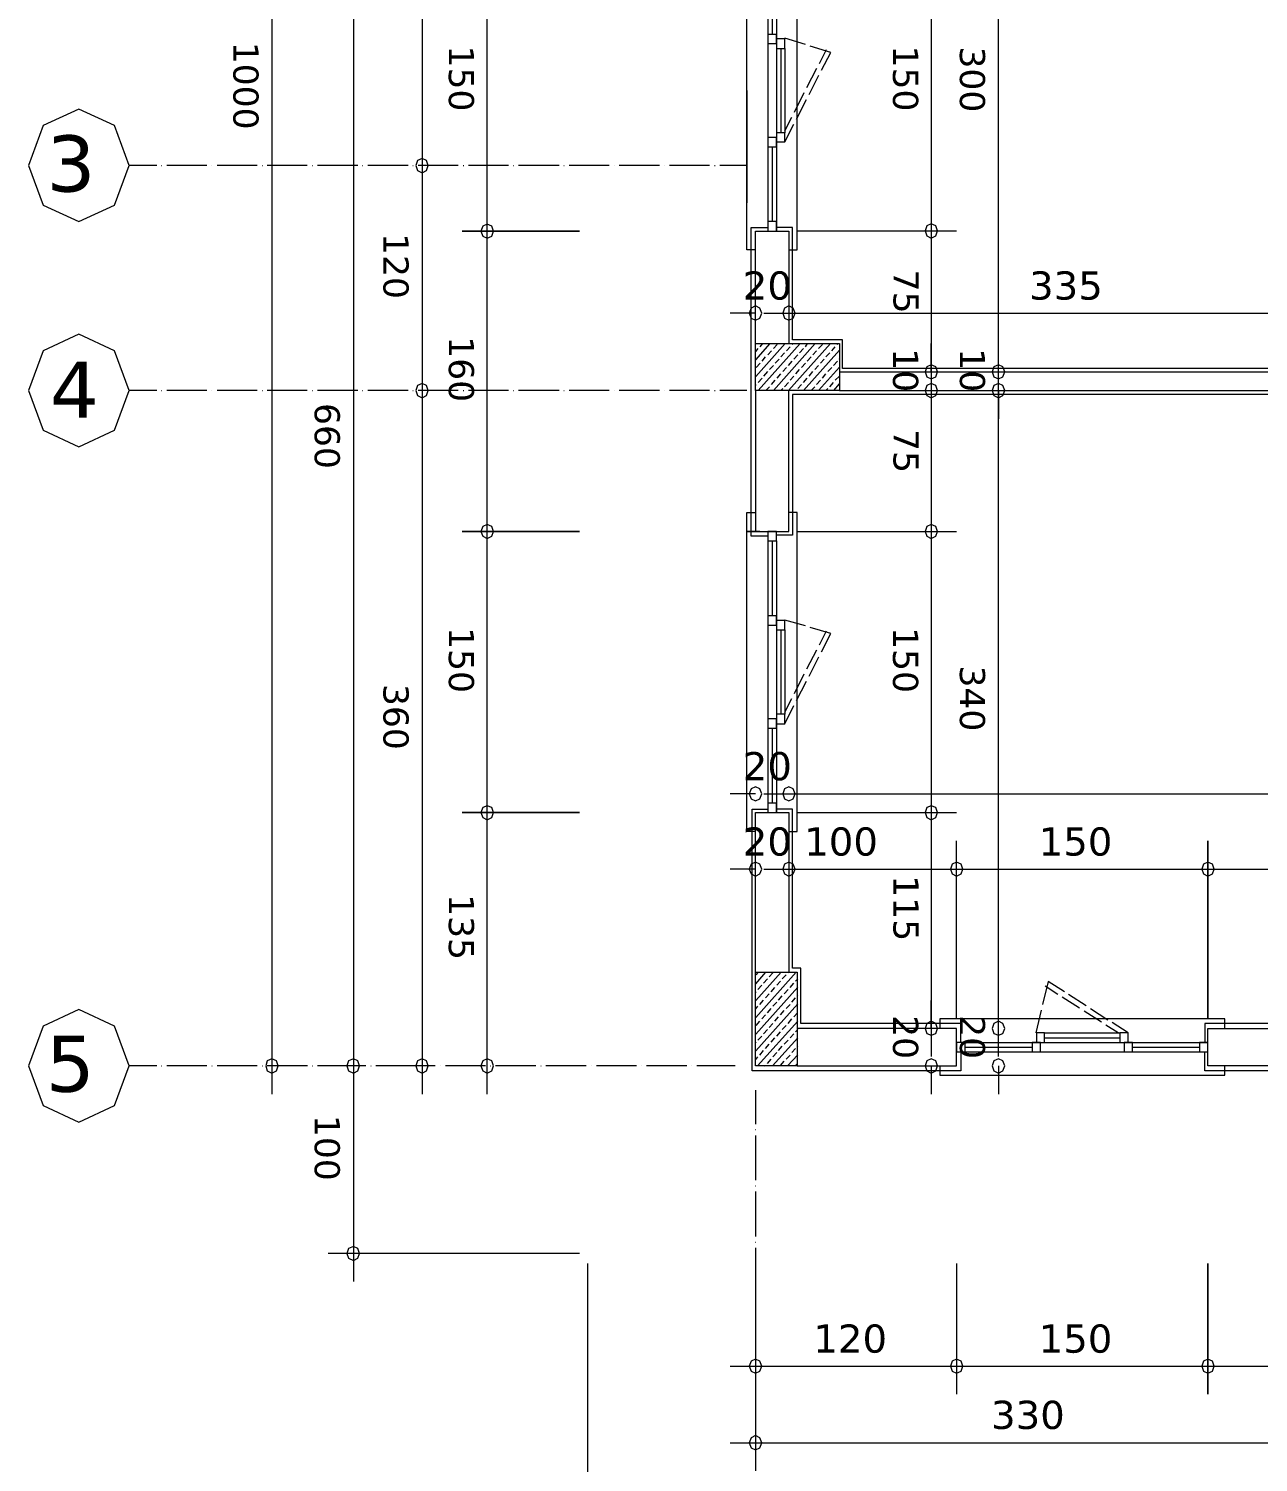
# Model space of a CAD drawing. Header units: millimetres. Extents: x 1.23 to 6.48, y 0.82 to 9.22.
# Drawn here: x 1.226 to 3.52, y 3.648 to 6.322 of the extents above; entities that cross this region are included whole.
import ezdxf

# ---------------------------------------------------------------- set-up
doc = ezdxf.new("R2010")
doc.units = ezdxf.units.MM
doc.layers.add('PDF_Geometry', color=7, linetype='Continuous', true_color=0x66ccff)
doc.layers.add('PDF_Text', color=7, linetype='Continuous')
doc.styles.add('PDF Verdana', font='verdana.ttf')

msp = doc.modelspace()

# ---------------------------------------------------------------- linework, layer by layer
at = {"layer": 'PDF_Geometry', "color": 7, "lineweight": 5}
for p, q in [((1.6798, 7.939), (1.6798, 4.335)), ((1.9599, 6.8196), (1.9599, 6.0144)), ((3.035, 5.6294), (3.035, 6.7847)), ((1.8316, 6.7496), (1.8316, 4.335)), ((2.0815, 5.892), (2.0815, 6.5221)), ((2.9098, 6.5221), (2.9098, 5.8924)), ((2.5659, 6.2069), (2.5659, 5.9975)), ((1.3198, 6.1723), (1.2532, 6.1416)), ((1.3863, 6.1416), (1.3198, 6.1723)), ((1.2532, 6.1416), (1.2259, 6.0671)), ((1.4137, 6.0671), (1.3863, 6.1416)), ((1.9599, 6.1194), (1.9599, 5.5945)), ((1.9516, 6.0765), (1.948, 6.0671)), ((1.9516, 6.0765), (1.948, 6.0671)), ((1.9599, 6.08), (1.9516, 6.0765)), ((1.9599, 6.08), (1.9516, 6.0765)), ((1.9682, 6.0765), (1.9599, 6.08)), ((1.9682, 6.0765), (1.9599, 6.08)), ((1.971, 6.0671), (1.9682, 6.0765)), ((1.971, 6.0671), (1.9682, 6.0765)), ((1.2259, 6.0671), (1.2532, 5.9931)), ((1.3863, 5.9931), (1.4137, 6.0671)), ((1.4648, 6.0671), (1.4137, 6.0671)), ((1.4739, 6.0671), (1.4743, 6.0671)), ((1.5582, 6.0671), (1.4834, 6.0671)), ((1.5674, 6.0671), (1.5677, 6.0671)), ((1.6521, 6.0671), (1.5773, 6.0671)), ((1.6616, 6.0671), (1.662, 6.0671)), ((1.7456, 6.0671), (1.6707, 6.0671)), ((1.7555, 6.0671), (1.7559, 6.0671)), ((1.8399, 6.0671), (1.7646, 6.0671)), ((1.849, 6.0671), (1.8494, 6.0671)), ((1.9338, 6.0671), (1.8585, 6.0671)), ((1.9429, 6.0671), (1.9433, 6.0671)), ((1.948, 6.0671), (1.9516, 6.0578)), ((1.948, 6.0671), (1.9516, 6.0578)), ((1.9516, 6.0578), (1.9599, 6.0538)), ((1.9516, 6.0578), (1.9599, 6.0538)), ((2.0272, 6.0671), (1.9524, 6.0671)), ((1.9599, 6.0538), (1.9682, 6.0578)), ((1.9599, 6.0538), (1.9682, 6.0578)), ((1.9682, 6.0578), (1.971, 6.0671)), ((1.9682, 6.0578), (1.971, 6.0671)), ((2.0367, 6.0671), (2.0375, 6.0671)), ((2.1211, 6.0671), (2.0462, 6.0671)), ((2.1306, 6.0671), (2.131, 6.0671)), ((2.2154, 6.0671), (2.1397, 6.0671)), ((2.2245, 6.0671), (2.2249, 6.0671)), ((2.3089, 6.0671), (2.234, 6.0671)), ((2.318, 6.0671), (2.3184, 6.0671)), ((2.4027, 6.0671), (2.3275, 6.0671)), ((2.4119, 6.0671), (2.4123, 6.0671)), ((2.4962, 6.0671), (2.4214, 6.0671)), ((2.5057, 6.0671), (2.5065, 6.0671)), ((2.5659, 6.0671), (2.5152, 6.0671)), ((1.2532, 5.9931), (1.3198, 5.9626)), ((1.3198, 5.9626), (1.3863, 5.9931)), ((2.0815, 5.3324), (2.0815, 5.9971)), ((2.9098, 5.998), (2.9098, 5.6294)), ((2.0344, 5.9448), (2.2534, 5.9448)), ((2.2534, 5.9448), (2.0344, 5.9448)), ((2.0732, 5.954), (2.0696, 5.9448)), ((2.0732, 5.954), (2.0696, 5.9448)), ((2.0696, 5.9448), (2.0732, 5.9355)), ((2.0696, 5.9448), (2.0732, 5.9355)), ((2.0815, 5.958), (2.0732, 5.954)), ((2.0815, 5.958), (2.0732, 5.954)), ((2.0898, 5.954), (2.0815, 5.958)), ((2.0898, 5.954), (2.0815, 5.958)), ((2.093, 5.9448), (2.0898, 5.954)), ((2.093, 5.9448), (2.0898, 5.954)), ((2.0898, 5.9355), (2.093, 5.9448)), ((2.0898, 5.9355), (2.093, 5.9448)), ((2.6598, 5.9451), (2.9569, 5.9451)), ((2.9018, 5.9546), (2.8982, 5.9451)), ((2.9018, 5.9546), (2.8982, 5.9451)), ((2.8982, 5.9451), (2.9018, 5.9358)), ((2.8982, 5.9451), (2.9018, 5.9358)), ((2.9098, 5.9586), (2.9018, 5.9546)), ((2.9098, 5.9586), (2.9018, 5.9546)), ((2.9181, 5.9546), (2.9098, 5.9586)), ((2.9181, 5.9546), (2.9098, 5.9586)), ((2.9216, 5.9451), (2.9181, 5.9546)), ((2.9216, 5.9451), (2.9181, 5.9546)), ((2.9181, 5.9358), (2.9216, 5.9451)), ((2.9181, 5.9358), (2.9216, 5.9451)), ((2.0732, 5.9355), (2.0815, 5.9315)), ((2.0732, 5.9355), (2.0815, 5.9315)), ((2.0815, 5.9315), (2.0898, 5.9355)), ((2.0815, 5.9315), (2.0898, 5.9355)), ((2.9018, 5.9358), (2.9098, 5.9318)), ((2.9018, 5.9358), (2.9098, 5.9318)), ((2.9098, 5.9318), (2.9181, 5.9358)), ((2.9098, 5.9318), (2.9181, 5.9358)), ((2.5818, 5.8052), (2.5735, 5.8012)), ((2.5901, 5.8012), (2.5818, 5.8052)), ((2.644, 5.8052), (2.6357, 5.8012)), ((2.644, 5.8052), (2.6357, 5.8012)), ((2.6523, 5.8012), (2.644, 5.8052)), ((2.6523, 5.8012), (2.644, 5.8052)), ((2.5818, 5.7917), (2.5347, 5.7917)), ((2.5735, 5.8012), (2.5699, 5.7917)), ((2.5699, 5.7917), (2.5735, 5.7824)), ((2.5735, 5.7824), (2.5818, 5.7784)), ((2.5818, 5.7784), (2.5901, 5.7824)), ((2.5937, 5.7917), (2.5901, 5.8012)), ((2.5901, 5.7824), (2.5937, 5.7917)), ((2.5976, 5.7917), (3.7385, 5.7917)), ((2.6357, 5.8012), (2.6329, 5.7917)), ((2.6357, 5.8012), (2.6329, 5.7917)), ((2.6329, 5.7917), (2.6357, 5.7824)), ((2.6329, 5.7917), (2.6357, 5.7824)), ((2.6357, 5.7824), (2.644, 5.7784)), ((2.6357, 5.7824), (2.644, 5.7784)), ((2.644, 5.7917), (2.6911, 5.7917)), ((2.644, 5.7784), (2.6523, 5.7824)), ((2.644, 5.7784), (2.6523, 5.7824)), ((2.6559, 5.7917), (2.6523, 5.8012)), ((2.6559, 5.7917), (2.6523, 5.8012)), ((2.6523, 5.7824), (2.6559, 5.7917)), ((2.6523, 5.7824), (2.6559, 5.7917)), ((1.3198, 5.7523), (1.2532, 5.7212)), ((1.3863, 5.7212), (1.3198, 5.7523)), ((2.9098, 5.6823), (2.9098, 5.735)), ((3.035, 5.6823), (3.035, 5.735)), ((1.2532, 5.7212), (1.2259, 5.6472)), ((1.4137, 5.6472), (1.3863, 5.7212)), ((1.9599, 5.6995), (1.9599, 4.335)), ((2.9098, 5.6995), (2.9098, 5.3324)), ((3.035, 4.4051), (3.035, 5.6995)), ((2.9018, 5.6915), (2.8982, 5.6823)), ((2.9018, 5.6915), (2.8982, 5.6823)), ((2.8982, 5.6823), (2.9018, 5.673)), ((2.8982, 5.6823), (2.9018, 5.673)), ((2.9098, 5.6955), (2.9018, 5.6915)), ((2.9098, 5.6955), (2.9018, 5.6915)), ((2.9018, 5.673), (2.9098, 5.669)), ((2.9018, 5.673), (2.9098, 5.669)), ((2.9181, 5.6915), (2.9098, 5.6955)), ((2.9181, 5.6915), (2.9098, 5.6955)), ((2.9098, 5.669), (2.9181, 5.673)), ((2.9098, 5.669), (2.9181, 5.673)), ((2.9216, 5.6823), (2.9181, 5.6915)), ((2.9216, 5.6823), (2.9181, 5.6915)), ((2.9181, 5.673), (2.9216, 5.6823)), ((2.9181, 5.673), (2.9216, 5.6823)), ((3.0267, 5.6915), (3.0234, 5.6823)), ((3.0267, 5.6915), (3.0234, 5.6823)), ((3.0234, 5.6823), (3.0267, 5.673)), ((3.0234, 5.6823), (3.0267, 5.673)), ((3.035, 5.6955), (3.0267, 5.6915)), ((3.035, 5.6955), (3.0267, 5.6915)), ((3.0267, 5.673), (3.035, 5.669)), ((3.0267, 5.673), (3.035, 5.669)), ((3.0432, 5.6915), (3.035, 5.6955)), ((3.0432, 5.6915), (3.035, 5.6955)), ((3.035, 5.669), (3.0432, 5.673)), ((3.035, 5.669), (3.0432, 5.673)), ((3.0468, 5.6823), (3.0432, 5.6915)), ((3.0468, 5.6823), (3.0432, 5.6915)), ((3.0432, 5.673), (3.0468, 5.6823)), ((3.0432, 5.673), (3.0468, 5.6823)), ((1.2259, 5.6472), (1.2532, 5.5732)), ((1.3863, 5.5732), (1.4137, 5.6472)), ((1.4648, 5.6472), (1.4137, 5.6472)), ((1.4739, 5.6472), (1.4743, 5.6472)), ((1.5582, 5.6472), (1.4834, 5.6472)), ((1.5674, 5.6472), (1.5677, 5.6472)), ((1.6521, 5.6472), (1.5773, 5.6472)), ((1.6616, 5.6472), (1.662, 5.6472)), ((1.7456, 5.6472), (1.6707, 5.6472)), ((1.7555, 5.6472), (1.7559, 5.6472)), ((1.8399, 5.6472), (1.7646, 5.6472)), ((1.849, 5.6472), (1.8494, 5.6472)), ((1.9338, 5.6472), (1.8585, 5.6472)), ((1.9429, 5.6472), (1.9433, 5.6472)), ((1.9516, 5.6565), (1.948, 5.6472)), ((1.9516, 5.6565), (1.948, 5.6472)), ((1.948, 5.6472), (1.9516, 5.6379)), ((1.948, 5.6472), (1.9516, 5.6379)), ((1.9599, 5.6605), (1.9516, 5.6565)), ((1.9599, 5.6605), (1.9516, 5.6565)), ((2.0272, 5.6472), (1.9524, 5.6472)), ((1.9682, 5.6565), (1.9599, 5.6605)), ((1.9682, 5.6565), (1.9599, 5.6605)), ((1.971, 5.6472), (1.9682, 5.6565)), ((1.971, 5.6472), (1.9682, 5.6565)), ((1.9682, 5.6379), (1.971, 5.6472)), ((1.9682, 5.6379), (1.971, 5.6472)), ((2.0367, 5.6472), (2.0375, 5.6472)), ((2.1211, 5.6472), (2.0462, 5.6472)), ((2.1306, 5.6472), (2.131, 5.6472)), ((2.2154, 5.6472), (2.1397, 5.6472)), ((2.2245, 5.6472), (2.2249, 5.6472)), ((2.3089, 5.6472), (2.234, 5.6472)), ((2.318, 5.6472), (2.3184, 5.6472)), ((2.4027, 5.6472), (2.3275, 5.6472)), ((2.4119, 5.6472), (2.4123, 5.6472)), ((2.4962, 5.6472), (2.4214, 5.6472)), ((2.5057, 5.6472), (2.5065, 5.6472)), ((2.5659, 5.6472), (2.5152, 5.6472)), ((2.9018, 5.6565), (2.8982, 5.6472)), ((2.9018, 5.6565), (2.8982, 5.6472)), ((2.8982, 5.6472), (2.9018, 5.6379)), ((2.8982, 5.6472), (2.9018, 5.6379)), ((2.9098, 5.6605), (2.9018, 5.6565)), ((2.9098, 5.6605), (2.9018, 5.6565)), ((2.9181, 5.6565), (2.9098, 5.6605)), ((2.9181, 5.6565), (2.9098, 5.6605)), ((2.9098, 5.6472), (2.9098, 5.5945)), ((2.9216, 5.6472), (2.9181, 5.6565)), ((2.9216, 5.6472), (2.9181, 5.6565)), ((2.9181, 5.6379), (2.9216, 5.6472)), ((2.9181, 5.6379), (2.9216, 5.6472)), ((3.0267, 5.6565), (3.0234, 5.6472)), ((3.0267, 5.6565), (3.0234, 5.6472)), ((3.0234, 5.6472), (3.0267, 5.6379)), ((3.0234, 5.6472), (3.0267, 5.6379)), ((3.035, 5.6605), (3.0267, 5.6565)), ((3.035, 5.6605), (3.0267, 5.6565)), ((3.0432, 5.6565), (3.035, 5.6605)), ((3.0432, 5.6565), (3.035, 5.6605)), ((3.035, 5.6472), (3.035, 5.5945)), ((3.0468, 5.6472), (3.0432, 5.6565)), ((3.0468, 5.6472), (3.0432, 5.6565)), ((3.0432, 5.6379), (3.0468, 5.6472)), ((3.0432, 5.6379), (3.0468, 5.6472)), ((1.9516, 5.6379), (1.9599, 5.6339)), ((1.9516, 5.6379), (1.9599, 5.6339)), ((1.9599, 5.6339), (1.9682, 5.6379)), ((1.9599, 5.6339), (1.9682, 5.6379)), ((2.9018, 5.6379), (2.9098, 5.6339)), ((2.9018, 5.6379), (2.9098, 5.6339)), ((2.9098, 5.6339), (2.9181, 5.6379)), ((2.9098, 5.6339), (2.9181, 5.6379)), ((3.0267, 5.6379), (3.035, 5.6339)), ((3.0267, 5.6379), (3.035, 5.6339)), ((3.035, 5.6339), (3.0432, 5.6379)), ((3.035, 5.6339), (3.0432, 5.6379)), ((1.2532, 5.5732), (1.3198, 5.5425)), ((1.3198, 5.5425), (1.3863, 5.5732)), ((2.0815, 4.8072), (2.0815, 5.4371)), ((2.9098, 5.4371), (2.9098, 4.8072)), ((2.0344, 5.3847), (2.2534, 5.3847)), ((2.2534, 5.3847), (2.0344, 5.3847)), ((2.0732, 5.394), (2.0696, 5.3847)), ((2.0732, 5.394), (2.0696, 5.3847)), ((2.0696, 5.3847), (2.0732, 5.3754)), ((2.0696, 5.3847), (2.0732, 5.3754)), ((2.0815, 5.3974), (2.0732, 5.394)), ((2.0815, 5.3974), (2.0732, 5.394)), ((2.0898, 5.394), (2.0815, 5.3974)), ((2.0898, 5.394), (2.0815, 5.3974)), ((2.093, 5.3847), (2.0898, 5.394)), ((2.093, 5.3847), (2.0898, 5.394)), ((2.0898, 5.3754), (2.093, 5.3847)), ((2.0898, 5.3754), (2.093, 5.3847)), ((2.5659, 5.3847), (2.5897, 5.3847)), ((2.5897, 5.3847), (2.5659, 5.3847)), ((2.6598, 5.3847), (2.9569, 5.3847)), ((2.9018, 5.394), (2.8982, 5.3847)), ((2.9018, 5.394), (2.8982, 5.3847)), ((2.8982, 5.3847), (2.9018, 5.3754)), ((2.8982, 5.3847), (2.9018, 5.3754)), ((2.9098, 5.3974), (2.9018, 5.394)), ((2.9098, 5.3974), (2.9018, 5.394)), ((2.9181, 5.394), (2.9098, 5.3974)), ((2.9181, 5.394), (2.9098, 5.3974)), ((2.9216, 5.3847), (2.9181, 5.394)), ((2.9216, 5.3847), (2.9181, 5.394)), ((2.9181, 5.3754), (2.9216, 5.3847)), ((2.9181, 5.3754), (2.9216, 5.3847)), ((2.0732, 5.3754), (2.0815, 5.3714)), ((2.0732, 5.3754), (2.0815, 5.3714)), ((2.0815, 5.3714), (2.0898, 5.3754)), ((2.0815, 5.3714), (2.0898, 5.3754)), ((2.9018, 5.3754), (2.9098, 5.3714)), ((2.9018, 5.3754), (2.9098, 5.3714)), ((2.9098, 5.3714), (2.9181, 5.3754)), ((2.9098, 5.3714), (2.9181, 5.3754)), ((2.0815, 4.335), (2.0815, 4.9125)), ((2.5818, 4.895), (2.5347, 4.895)), ((2.5735, 4.9045), (2.5699, 4.895)), ((2.5699, 4.895), (2.5735, 4.8858)), ((2.5818, 4.9079), (2.5735, 4.9045)), ((2.5901, 4.9045), (2.5818, 4.9079)), ((2.5937, 4.895), (2.5901, 4.9045)), ((2.5901, 4.8858), (2.5937, 4.895)), ((2.5976, 4.895), (4.802, 4.895)), ((2.6357, 4.9045), (2.6329, 4.895)), ((2.6357, 4.9045), (2.6329, 4.895)), ((2.6329, 4.895), (2.6357, 4.8858)), ((2.6329, 4.895), (2.6357, 4.8858)), ((2.644, 4.9079), (2.6357, 4.9045)), ((2.644, 4.9079), (2.6357, 4.9045)), ((2.6523, 4.9045), (2.644, 4.9079)), ((2.6523, 4.9045), (2.644, 4.9079)), ((2.644, 4.895), (2.6911, 4.895)), ((2.6559, 4.895), (2.6523, 4.9045)), ((2.6559, 4.895), (2.6523, 4.9045)), ((2.6523, 4.8858), (2.6559, 4.895)), ((2.6523, 4.8858), (2.6559, 4.895)), ((2.9098, 4.9125), (2.9098, 4.4051)), ((2.0732, 4.8694), (2.0696, 4.8601)), ((2.0732, 4.8694), (2.0696, 4.8601)), ((2.0815, 4.8728), (2.0732, 4.8694)), ((2.0815, 4.8728), (2.0732, 4.8694)), ((2.0898, 4.8694), (2.0815, 4.8728)), ((2.0898, 4.8694), (2.0815, 4.8728)), ((2.093, 4.8601), (2.0898, 4.8694)), ((2.093, 4.8601), (2.0898, 4.8694)), ((2.5735, 4.8858), (2.5818, 4.8818)), ((2.5818, 4.8818), (2.5901, 4.8858)), ((2.6357, 4.8858), (2.644, 4.8818)), ((2.6357, 4.8858), (2.644, 4.8818)), ((2.644, 4.8818), (2.6523, 4.8858)), ((2.644, 4.8818), (2.6523, 4.8858)), ((2.9018, 4.8694), (2.8982, 4.8601)), ((2.9018, 4.8694), (2.8982, 4.8601)), ((2.9098, 4.8728), (2.9018, 4.8694)), ((2.9098, 4.8728), (2.9018, 4.8694)), ((2.9181, 4.8694), (2.9098, 4.8728)), ((2.9181, 4.8694), (2.9098, 4.8728)), ((2.9216, 4.8601), (2.9181, 4.8694)), ((2.9216, 4.8601), (2.9181, 4.8694)), ((2.0344, 4.8601), (2.2534, 4.8601)), ((2.2534, 4.8601), (2.0344, 4.8601)), ((2.0696, 4.8601), (2.0732, 4.8507)), ((2.0696, 4.8601), (2.0732, 4.8507)), ((2.0732, 4.8507), (2.0815, 4.8467)), ((2.0732, 4.8507), (2.0815, 4.8467)), ((2.0815, 4.8467), (2.0898, 4.8507)), ((2.0815, 4.8467), (2.0898, 4.8507)), ((2.0898, 4.8507), (2.093, 4.8601)), ((2.0898, 4.8507), (2.093, 4.8601)), ((2.6598, 4.8601), (2.9569, 4.8601)), ((2.8982, 4.8601), (2.9018, 4.8507)), ((2.8982, 4.8601), (2.9018, 4.8507)), ((2.9018, 4.8507), (2.9098, 4.8467)), ((2.9018, 4.8507), (2.9098, 4.8467)), ((2.9098, 4.8467), (2.9181, 4.8507)), ((2.9098, 4.8467), (2.9181, 4.8507)), ((2.9181, 4.8507), (2.9216, 4.8601)), ((2.9181, 4.8507), (2.9216, 4.8601)), ((2.9569, 4.4751), (2.9569, 4.8072)), ((3.4259, 4.8072), (3.4259, 4.4751)), ((3.4259, 4.4751), (3.4259, 4.8072)), ((2.5735, 4.7638), (2.5699, 4.7545)), ((2.5818, 4.7678), (2.5735, 4.7638)), ((2.5901, 4.7638), (2.5818, 4.7678)), ((2.5937, 4.7545), (2.5901, 4.7638)), ((2.6357, 4.7638), (2.6329, 4.7545)), ((2.6357, 4.7638), (2.6329, 4.7545)), ((2.644, 4.7678), (2.6357, 4.7638)), ((2.644, 4.7678), (2.6357, 4.7638)), ((2.6523, 4.7638), (2.644, 4.7678)), ((2.6523, 4.7638), (2.644, 4.7678)), ((2.6559, 4.7545), (2.6523, 4.7638)), ((2.6559, 4.7545), (2.6523, 4.7638)), ((2.9486, 4.7638), (2.9455, 4.7545)), ((2.9486, 4.7638), (2.9455, 4.7545)), ((2.9569, 4.7678), (2.9486, 4.7638)), ((2.9569, 4.7678), (2.9486, 4.7638)), ((2.9653, 4.7638), (2.9569, 4.7678)), ((2.9653, 4.7638), (2.9569, 4.7678)), ((2.9687, 4.7545), (2.9653, 4.7638)), ((2.9687, 4.7545), (2.9653, 4.7638)), ((3.4175, 4.7638), (3.4144, 4.7545)), ((3.4175, 4.7638), (3.4144, 4.7545)), ((3.4259, 4.7678), (3.4175, 4.7638)), ((3.4259, 4.7678), (3.4175, 4.7638)), ((3.4342, 4.7638), (3.4259, 4.7678)), ((3.4342, 4.7638), (3.4259, 4.7678)), ((3.4378, 4.7545), (3.4342, 4.7638)), ((3.4378, 4.7545), (3.4342, 4.7638)), ((2.5818, 4.7545), (2.5347, 4.7545)), ((2.5699, 4.7545), (2.5735, 4.7456)), ((2.5735, 4.7456), (2.5818, 4.7416)), ((2.5818, 4.7416), (2.5901, 4.7456)), ((2.5901, 4.7456), (2.5937, 4.7545)), ((2.5976, 4.7545), (3.0036, 4.7545)), ((2.6329, 4.7545), (2.6357, 4.7456)), ((2.6329, 4.7545), (2.6357, 4.7456)), ((2.6357, 4.7456), (2.644, 4.7416)), ((2.6357, 4.7456), (2.644, 4.7416)), ((2.644, 4.7545), (2.6911, 4.7545)), ((2.644, 4.7416), (2.6523, 4.7456)), ((2.644, 4.7416), (2.6523, 4.7456)), ((2.6523, 4.7456), (2.6559, 4.7545)), ((2.6523, 4.7456), (2.6559, 4.7545)), ((2.9098, 4.7545), (3.473, 4.7545)), ((2.9455, 4.7545), (2.9486, 4.7456)), ((2.9455, 4.7545), (2.9486, 4.7456)), ((2.9486, 4.7456), (2.9569, 4.7416)), ((2.9486, 4.7456), (2.9569, 4.7416)), ((2.9569, 4.7416), (2.9653, 4.7456)), ((2.9569, 4.7416), (2.9653, 4.7456)), ((2.9653, 4.7456), (2.9687, 4.7545)), ((2.9653, 4.7456), (2.9687, 4.7545)), ((3.3787, 4.7545), (4.036, 4.7545)), ((3.4144, 4.7545), (3.4175, 4.7456)), ((3.4144, 4.7545), (3.4175, 4.7456)), ((3.4175, 4.7456), (3.4259, 4.7416)), ((3.4175, 4.7456), (3.4259, 4.7416)), ((3.4259, 4.7416), (3.4342, 4.7456)), ((3.4259, 4.7416), (3.4342, 4.7456)), ((3.4342, 4.7456), (3.4378, 4.7545)), ((3.4342, 4.7456), (3.4378, 4.7545)), ((2.9098, 4.4574), (2.9098, 4.5097)), ((3.035, 4.4574), (3.035, 4.5097)), ((1.3198, 4.4924), (1.2532, 4.4614)), ((1.3863, 4.4614), (1.3198, 4.4924)), ((2.9018, 4.4667), (2.8982, 4.4574)), ((2.9018, 4.4667), (2.8982, 4.4574)), ((2.9098, 4.4707), (2.9018, 4.4667)), ((2.9098, 4.4707), (2.9018, 4.4667)), ((2.9181, 4.4667), (2.9098, 4.4707)), ((2.9181, 4.4667), (2.9098, 4.4707)), ((2.9216, 4.4574), (2.9181, 4.4667)), ((2.9216, 4.4574), (2.9181, 4.4667)), ((3.0267, 4.4667), (3.0234, 4.4574)), ((3.0267, 4.4667), (3.0234, 4.4574)), ((3.035, 4.4707), (3.0267, 4.4667)), ((3.035, 4.4707), (3.0267, 4.4667)), ((3.0432, 4.4667), (3.035, 4.4707)), ((3.0432, 4.4667), (3.035, 4.4707)), ((3.0468, 4.4574), (3.0432, 4.4667)), ((3.0468, 4.4574), (3.0432, 4.4667)), ((1.2532, 4.4614), (1.2259, 4.3873)), ((1.4137, 4.3873), (1.3863, 4.4614)), ((1.8316, 4.4401), (1.8316, 3.9851)), ((2.8982, 4.4574), (2.9018, 4.4481)), ((2.8982, 4.4574), (2.9018, 4.4481)), ((2.9018, 4.4481), (2.9098, 4.4445)), ((2.9018, 4.4481), (2.9098, 4.4445)), ((2.9098, 4.4445), (2.9181, 4.4481)), ((2.9098, 4.4445), (2.9181, 4.4481)), ((2.9181, 4.4481), (2.9216, 4.4574)), ((2.9181, 4.4481), (2.9216, 4.4574)), ((2.9569, 4.3873), (2.9569, 4.4574)), ((3.0234, 4.4574), (3.0267, 4.4481)), ((3.0234, 4.4574), (3.0267, 4.4481)), ((3.0267, 4.4481), (3.035, 4.4445)), ((3.0267, 4.4481), (3.035, 4.4445)), ((3.035, 4.4445), (3.0432, 4.4481)), ((3.035, 4.4445), (3.0432, 4.4481)), ((3.0432, 4.4481), (3.0468, 4.4574)), ((3.0432, 4.4481), (3.0468, 4.4574)), ((1.2259, 4.3873), (1.2532, 4.3133)), ((1.3863, 4.3133), (1.4137, 4.3873)), ((1.4648, 4.3873), (1.4137, 4.3873)), ((1.4739, 4.3873), (1.4743, 4.3873)), ((1.5582, 4.3873), (1.4834, 4.3873)), ((1.5677, 4.3873), (1.5685, 4.3873)), ((1.6521, 4.3873), (1.5773, 4.3873)), ((1.6616, 4.3873), (1.662, 4.3873)), ((1.6711, 4.3967), (1.6684, 4.3873)), ((1.6684, 4.3873), (1.6711, 4.378)), ((1.7464, 4.3873), (1.6707, 4.3873)), ((1.6798, 4.4006), (1.6711, 4.3967)), ((1.6882, 4.3967), (1.6798, 4.4006)), ((1.6913, 4.3873), (1.6882, 4.3967)), ((1.6882, 4.378), (1.6913, 4.3873)), ((1.7555, 4.3873), (1.7559, 4.3873)), ((1.8161, 4.3873), (1.765, 4.3873)), ((1.8549, 4.3873), (1.7844, 4.3873)), ((1.8228, 4.3967), (1.8197, 4.3873)), ((1.8228, 4.3967), (1.8197, 4.3873)), ((1.8197, 4.3873), (1.8228, 4.378)), ((1.8197, 4.3873), (1.8228, 4.378)), ((1.8316, 4.4006), (1.8228, 4.3967)), ((1.8316, 4.4006), (1.8228, 4.3967)), ((1.8399, 4.3967), (1.8316, 4.4006)), ((1.8399, 4.3967), (1.8316, 4.4006)), ((1.843, 4.3873), (1.8399, 4.3967)), ((1.843, 4.3873), (1.8399, 4.3967)), ((1.8399, 4.378), (1.843, 4.3873)), ((1.8399, 4.378), (1.843, 4.3873)), ((1.8644, 4.3873), (1.8648, 4.3873)), ((1.9441, 4.3873), (1.8736, 4.3873)), ((1.9845, 4.3873), (1.9128, 4.3873)), ((1.9516, 4.3967), (1.948, 4.3873)), ((1.948, 4.3873), (1.9516, 4.378)), ((1.9599, 4.4006), (1.9516, 4.3967)), ((1.9682, 4.3967), (1.9599, 4.4006)), ((1.971, 4.3873), (1.9682, 4.3967)), ((1.9682, 4.378), (1.971, 4.3873)), ((1.994, 4.3873), (1.9944, 4.3873)), ((2.0783, 4.3873), (2.0035, 4.3873)), ((2.0732, 4.3967), (2.0696, 4.3873)), ((2.0696, 4.3873), (2.0732, 4.378)), ((2.0815, 4.4006), (2.0732, 4.3967)), ((2.0898, 4.3967), (2.0815, 4.4006)), ((2.0878, 4.3873), (2.0882, 4.3873)), ((2.093, 4.3873), (2.0898, 4.3967)), ((2.0898, 4.378), (2.093, 4.3873)), ((2.1722, 4.3873), (2.097, 4.3873)), ((2.1817, 4.3873), (2.1821, 4.3873)), ((2.2657, 4.3873), (2.1908, 4.3873)), ((2.2752, 4.3873), (2.2756, 4.3873)), ((2.36, 4.3873), (2.2851, 4.3873)), ((2.3691, 4.3873), (2.3695, 4.3873)), ((2.4535, 4.3873), (2.3786, 4.3873)), ((2.4629, 4.3873), (2.4634, 4.3873)), ((2.5442, 4.3873), (2.4725, 4.3873)), ((2.9018, 4.3967), (2.8982, 4.3873)), ((2.8982, 4.3873), (2.9018, 4.378)), ((2.9098, 4.4006), (2.9018, 4.3967)), ((2.9181, 4.3967), (2.9098, 4.4006)), ((2.9098, 4.3873), (2.9098, 4.335)), ((2.9216, 4.3873), (2.9181, 4.3967)), ((2.9181, 4.378), (2.9216, 4.3873)), ((3.0267, 4.3967), (3.0234, 4.3873)), ((3.0234, 4.3873), (3.0267, 4.378)), ((3.035, 4.4006), (3.0267, 4.3967)), ((3.0432, 4.3967), (3.035, 4.4006)), ((3.035, 4.3873), (3.035, 4.335)), ((3.0468, 4.3873), (3.0432, 4.3967)), ((3.0432, 4.378), (3.0468, 4.3873)), ((1.6711, 4.378), (1.6798, 4.374)), ((1.6798, 4.374), (1.6882, 4.378)), ((1.8228, 4.378), (1.8316, 4.374)), ((1.8228, 4.378), (1.8316, 4.374)), ((1.8316, 4.374), (1.8399, 4.378)), ((1.8316, 4.374), (1.8399, 4.378)), ((1.9516, 4.378), (1.9599, 4.374)), ((1.9599, 4.374), (1.9682, 4.378)), ((2.0732, 4.378), (2.0815, 4.374)), ((2.0815, 4.374), (2.0898, 4.378)), ((2.9018, 4.378), (2.9098, 4.374)), ((2.9098, 4.374), (2.9181, 4.378)), ((3.0267, 4.378), (3.035, 4.374)), ((3.035, 4.374), (3.0432, 4.378)), ((2.5818, 4.3421), (2.5818, 4.2787)), ((1.2532, 4.3133), (1.3198, 4.2827)), ((1.3198, 4.2827), (1.3863, 4.3133)), ((2.5818, 4.2685), (2.5822, 4.2685)), ((2.5818, 4.2579), (2.5818, 4.174)), ((2.5818, 4.1634), (2.5822, 4.1634)), ((2.5818, 4.1532), (2.5818, 4.0689)), ((1.8228, 4.0468), (1.8197, 4.0375)), ((1.8316, 4.0508), (1.8228, 4.0468)), ((1.8399, 4.0468), (1.8316, 4.0508)), ((1.843, 4.0375), (1.8399, 4.0468)), ((2.5818, 4.0587), (2.5822, 4.0587)), ((2.5818, 4.0481), (2.5818, 3.9643)), ((2.2534, 4.0375), (1.7844, 4.0375)), ((1.8197, 4.0375), (1.8228, 4.0286)), ((1.8228, 4.0286), (1.8316, 4.0246)), ((1.8316, 4.0246), (1.8399, 4.0286)), ((1.8399, 4.0286), (1.843, 4.0375)), ((2.2693, 3.4734), (2.2693, 4.0188)), ((2.5818, 4.0188), (2.5818, 3.6321)), ((2.9569, 4.0188), (2.9569, 3.7749)), ((3.4259, 3.7749), (3.4259, 4.0188)), ((3.4259, 4.0188), (3.4259, 3.7749)), ((2.5818, 3.9532), (2.5822, 3.9532)), ((2.5818, 3.943), (2.5818, 3.8587)), ((2.5347, 3.8273), (2.9569, 3.8273)), ((2.5735, 3.8366), (2.5699, 3.8273)), ((2.5699, 3.8273), (2.5735, 3.818)), ((2.5818, 3.8406), (2.5735, 3.8366)), ((2.5818, 3.8485), (2.5822, 3.8485)), ((2.5901, 3.8366), (2.5818, 3.8406)), ((2.5818, 3.8379), (2.5818, 3.7749)), ((2.5937, 3.8273), (2.5901, 3.8366)), ((2.5901, 3.818), (2.5937, 3.8273)), ((2.9098, 3.8273), (3.473, 3.8273)), ((2.9486, 3.8366), (2.9455, 3.8273)), ((2.9455, 3.8273), (2.9486, 3.818)), ((2.9569, 3.8406), (2.9486, 3.8366)), ((2.9653, 3.8366), (2.9569, 3.8406)), ((2.9687, 3.8273), (2.9653, 3.8366)), ((2.9653, 3.818), (2.9687, 3.8273)), ((3.3787, 3.8273), (4.036, 3.8273)), ((3.4175, 3.8366), (3.4144, 3.8273)), ((3.4175, 3.8366), (3.4144, 3.8273)), ((3.4144, 3.8273), (3.4175, 3.818)), ((3.4144, 3.8273), (3.4175, 3.818)), ((3.4259, 3.8406), (3.4175, 3.8366)), ((3.4259, 3.8406), (3.4175, 3.8366)), ((3.4342, 3.8366), (3.4259, 3.8406)), ((3.4342, 3.8366), (3.4259, 3.8406)), ((3.4378, 3.8273), (3.4342, 3.8366)), ((3.4378, 3.8273), (3.4342, 3.8366)), ((3.4342, 3.818), (3.4378, 3.8273)), ((3.4342, 3.818), (3.4378, 3.8273)), ((2.5735, 3.818), (2.5818, 3.814)), ((2.5818, 3.814), (2.5901, 3.818)), ((2.9486, 3.818), (2.9569, 3.814)), ((2.9569, 3.814), (2.9653, 3.818)), ((3.4175, 3.818), (3.4259, 3.814)), ((3.4175, 3.818), (3.4259, 3.814)), ((3.4259, 3.814), (3.4342, 3.818)), ((3.4259, 3.814), (3.4342, 3.818)), ((2.5735, 3.6938), (2.5699, 3.6845)), ((2.5818, 3.6978), (2.5735, 3.6938)), ((2.5901, 3.6938), (2.5818, 3.6978)), ((2.5937, 3.6845), (2.5901, 3.6938)), ((2.5347, 3.6845), (3.6604, 3.6845)), ((2.5699, 3.6845), (2.5735, 3.6751)), ((2.5735, 3.6751), (2.5818, 3.6712)), ((2.5818, 3.6712), (2.5901, 3.6751)), ((2.5901, 3.6751), (2.5937, 3.6845))]:
    msp.add_line(p, q, dxfattribs=at)
at = {"layer": 'PDF_Geometry', "lineweight": 5}
for p, q in [((2.5659, 5.9097), (2.5659, 6.5044)), ((2.6598, 5.9097), (2.6598, 6.5044)), ((2.6052, 6.4521), (2.6052, 6.2158)), ((2.6131, 6.4521), (2.6131, 6.3119)), ((2.621, 6.4521), (2.621, 6.2158)), ((2.6289, 6.2858), (2.6289, 6.1283)), ((2.6749, 6.2928), (2.6368, 6.3045)), ((2.6368, 6.2858), (2.6368, 6.1283)), ((2.7224, 6.2783), (2.684, 6.2901)), ((2.701, 6.2578), (2.7141, 6.2839)), ((2.705, 6.245), (2.7224, 6.2783)), ((2.6776, 6.2127), (2.6963, 6.2485)), ((2.682, 6.1998), (2.7002, 6.2356)), ((2.6052, 6.2158), (2.6052, 6.198)), ((2.621, 6.2158), (2.621, 6.198)), ((2.6052, 6.198), (2.6052, 5.9448)), ((2.621, 6.198), (2.621, 5.9448)), ((2.6547, 6.1669), (2.6729, 6.2032)), ((2.6586, 6.1536), (2.6773, 6.1905)), ((2.6368, 6.132), (2.6499, 6.1576)), ((2.6368, 6.1111), (2.6535, 6.1443)), ((2.6131, 6.1022), (2.6131, 5.9626)), ((2.5818, 5.9097), (2.5659, 5.9097)), ((2.644, 5.9097), (2.6598, 5.9097)), ((2.5659, 4.825), (2.5659, 5.4196)), ((2.5659, 5.4196), (2.5818, 5.4196)), ((2.6598, 5.4196), (2.644, 5.4196)), ((2.6598, 4.825), (2.6598, 5.4196)), ((2.6052, 5.3669), (2.6052, 5.1315)), ((2.6131, 5.3669), (2.6131, 5.2273)), ((2.621, 5.3669), (2.621, 5.1315)), ((2.6749, 5.2082), (2.6368, 5.2193)), ((2.6289, 5.2011), (2.6289, 5.0437)), ((2.6368, 5.2011), (2.6368, 5.0437)), ((2.7224, 5.194), (2.684, 5.2055)), ((2.701, 5.1731), (2.7141, 5.1989)), ((2.705, 5.1599), (2.7224, 5.194)), ((2.6776, 5.1279), (2.6963, 5.1639)), ((2.682, 5.1146), (2.7002, 5.1506)), ((2.6052, 5.1315), (2.6052, 5.1137)), ((2.6052, 5.1137), (2.6052, 4.8601)), ((2.621, 5.1315), (2.621, 5.1137)), ((2.621, 5.1137), (2.621, 4.8601)), ((2.6547, 5.0822), (2.6729, 5.1186)), ((2.6586, 5.069), (2.6773, 5.1053)), ((2.6368, 5.0472), (2.6499, 5.073)), ((2.6368, 5.0259), (2.6535, 5.0597)), ((2.6131, 5.0175), (2.6131, 4.8774)), ((2.5818, 4.825), (2.5659, 4.825)), ((2.644, 4.825), (2.6598, 4.825)), ((3.1277, 4.5448), (3.1173, 4.5018)), ((3.1462, 4.5208), (3.1225, 4.5359)), ((3.1582, 4.5257), (3.1277, 4.5448)), ((3.1985, 4.4995), (3.1657, 4.5204)), ((3.1866, 4.4951), (3.1541, 4.5155)), ((3.2389, 4.4729), (3.2069, 4.4942)), ((3.4576, 4.4751), (2.9257, 4.4751)), ((2.9257, 4.4751), (2.9257, 4.4574)), ((3.115, 4.4915), (3.1046, 4.449)), ((3.2274, 4.4689), (3.1949, 4.4898)), ((3.2774, 4.449), (3.2472, 4.4685)), ((3.4576, 4.4574), (3.4576, 4.4751)), ((3.1213, 4.449), (3.2615, 4.449)), ((3.1213, 4.4401), (3.2615, 4.4401)), ((3.2587, 4.449), (3.2353, 4.4636)), ((2.9728, 4.4312), (3.1835, 4.4312)), ((2.9728, 4.4224), (3.098, 4.4224)), ((2.9728, 4.4135), (3.1835, 4.4135)), ((3.1835, 4.4312), (3.1993, 4.4312)), ((3.1835, 4.4135), (3.1993, 4.4135)), ((3.1993, 4.4312), (3.4259, 4.4312)), ((3.1993, 4.4135), (3.4259, 4.4135)), ((3.2853, 4.4224), (3.4105, 4.4224)), ((2.9257, 4.3873), (2.9257, 4.37)), ((3.4576, 4.37), (3.4576, 4.3873)), ((2.9257, 4.37), (3.4576, 4.37))]:
    msp.add_line(p, q, dxfattribs=at)
at = {"layer": 'PDF_Geometry', "color": 5, "lineweight": 5}
for p, q in [((2.6052, 6.3119), (2.6052, 6.2947)), ((2.621, 6.3119), (2.6052, 6.3119)), ((2.6052, 6.2947), (2.621, 6.2947)), ((2.621, 6.2947), (2.621, 6.3119)), ((2.621, 6.3036), (2.621, 6.2858)), ((2.6368, 6.3036), (2.621, 6.3036)), ((2.621, 6.2858), (2.6368, 6.2858)), ((2.6368, 6.2858), (2.6368, 6.3036)), ((2.621, 6.1283), (2.621, 6.1111)), ((2.6368, 6.1283), (2.621, 6.1283)), ((2.6368, 6.1111), (2.6368, 6.1283)), ((2.6052, 6.1194), (2.6052, 6.1022)), ((2.621, 6.1194), (2.6052, 6.1194)), ((2.6052, 6.1022), (2.621, 6.1022)), ((2.621, 6.1022), (2.621, 6.1194)), ((2.621, 6.1111), (2.6368, 6.1111)), ((2.5739, 5.3758), (2.5739, 5.9515)), ((2.5739, 5.9515), (2.6052, 5.9515)), ((2.5818, 5.735), (2.5818, 5.9448)), ((2.5818, 5.9448), (2.644, 5.9448)), ((2.6052, 5.9626), (2.6052, 5.9448)), ((2.621, 5.9626), (2.6052, 5.9626)), ((2.6052, 5.9448), (2.621, 5.9448)), ((2.621, 5.9448), (2.621, 5.9626)), ((2.621, 5.9515), (2.621, 5.9537)), ((2.6507, 5.9515), (2.621, 5.9515)), ((2.644, 5.9448), (2.644, 5.735)), ((2.6507, 5.7417), (2.6507, 5.9515)), ((2.7442, 5.7417), (2.6507, 5.7417)), ((2.7442, 5.6888), (2.7442, 5.7417)), ((2.7383, 5.6823), (3.6917, 5.6823)), ((3.6854, 5.6888), (2.7442, 5.6888)), ((2.5818, 5.6472), (2.5818, 5.3847)), ((2.644, 5.3847), (2.644, 5.6472)), ((2.7383, 5.6472), (3.8794, 5.6472)), ((4.2121, 5.6401), (2.6507, 5.6401)), ((2.6507, 5.6401), (2.6507, 5.3776)), ((2.5818, 5.3847), (2.644, 5.3847)), ((2.6052, 5.3847), (2.6052, 5.3669)), ((2.621, 5.3847), (2.6052, 5.3847)), ((2.621, 5.3669), (2.621, 5.3847)), ((2.6507, 5.3776), (2.621, 5.3776)), ((2.6052, 5.3758), (2.5739, 5.3758)), ((2.6052, 5.3669), (2.621, 5.3669)), ((2.6052, 5.2273), (2.6052, 5.2095)), ((2.621, 5.2273), (2.6052, 5.2273)), ((2.621, 5.2095), (2.621, 5.2273)), ((2.621, 5.2184), (2.621, 5.2011)), ((2.6368, 5.2184), (2.621, 5.2184)), ((2.6368, 5.2011), (2.6368, 5.2184)), ((2.6052, 5.2095), (2.621, 5.2095)), ((2.621, 5.2011), (2.6368, 5.2011)), ((2.6052, 5.0348), (2.6052, 5.0175)), ((2.621, 5.0348), (2.6052, 5.0348)), ((2.621, 5.0437), (2.621, 5.0259)), ((2.6368, 5.0437), (2.621, 5.0437)), ((2.621, 5.0175), (2.621, 5.0348)), ((2.6368, 5.0259), (2.6368, 5.0437)), ((2.6052, 5.0175), (2.621, 5.0175)), ((2.621, 5.0259), (2.6368, 5.0259)), ((2.6052, 4.8774), (2.6052, 4.8601)), ((2.621, 4.8774), (2.6052, 4.8774)), ((2.621, 4.8601), (2.621, 4.8774)), ((2.5755, 4.3785), (2.5755, 4.8667)), ((2.5755, 4.8667), (2.6052, 4.8667)), ((2.5818, 4.5625), (2.5818, 4.8601)), ((2.5818, 4.8601), (2.644, 4.8601)), ((2.6052, 4.8601), (2.621, 4.8601)), ((2.6507, 4.8667), (2.621, 4.8667)), ((2.644, 4.8601), (2.644, 4.5625)), ((2.6507, 4.5696), (2.6507, 4.8667)), ((2.6662, 4.5696), (2.6507, 4.5696)), ((2.6662, 4.4663), (2.6662, 4.5696)), ((2.9569, 4.4574), (2.6598, 4.4574)), ((2.9648, 4.4663), (2.6662, 4.4663)), ((2.9569, 4.3873), (2.9569, 4.4574)), ((2.9648, 4.4312), (2.9648, 4.4663)), ((3.1213, 4.449), (3.1059, 4.449)), ((3.1059, 4.449), (3.1059, 4.4312)), ((3.1213, 4.4312), (3.1213, 4.449)), ((3.2774, 4.449), (3.2615, 4.449)), ((3.2615, 4.449), (3.2615, 4.4312)), ((3.2774, 4.4312), (3.2774, 4.449)), ((3.9967, 4.4663), (3.4199, 4.4663)), ((3.4199, 4.4663), (3.4199, 4.4312)), ((3.4259, 4.3873), (3.4259, 4.4574)), ((3.4259, 4.4574), (3.9887, 4.4574)), ((2.9728, 4.4312), (2.9569, 4.4312)), ((2.9569, 4.4312), (2.9569, 4.4135)), ((2.9569, 4.4135), (2.9728, 4.4135)), ((2.9648, 4.4135), (2.9648, 4.3785)), ((2.9728, 4.4135), (2.9728, 4.4312)), ((3.1134, 4.4312), (3.098, 4.4312)), ((3.098, 4.4312), (3.098, 4.4135)), ((3.098, 4.4135), (3.1134, 4.4135)), ((3.1059, 4.4312), (3.1213, 4.4312)), ((3.1134, 4.4135), (3.1134, 4.4312)), ((3.2615, 4.4312), (3.2774, 4.4312)), ((3.2853, 4.4312), (3.2694, 4.4312)), ((3.2694, 4.4312), (3.2694, 4.4135)), ((3.2694, 4.4135), (3.2853, 4.4135)), ((3.2853, 4.4135), (3.2853, 4.4312)), ((3.4259, 4.4312), (3.4105, 4.4312)), ((3.4105, 4.4312), (3.4105, 4.4135)), ((3.4105, 4.4135), (3.4259, 4.4135)), ((3.4199, 4.3785), (3.4199, 4.4135)), ((3.4259, 4.4135), (3.4259, 4.4312)), ((2.6598, 4.3873), (2.9569, 4.3873)), ((3.9887, 4.3873), (3.4259, 4.3873)), ((2.9648, 4.3785), (2.5755, 4.3785)), ((3.9967, 4.3785), (3.4199, 4.3785))]:
    msp.add_line(p, q, dxfattribs=at)
at = {"layer": 'PDF_Geometry', "color": 1, "lineweight": 5}
for p, q in [((2.5818, 5.6472), (2.5818, 5.735)), ((2.5818, 5.735), (2.7383, 5.735)), ((2.5822, 5.7045), (2.6091, 5.735)), ((2.5822, 5.6734), (2.6373, 5.735)), ((2.5822, 5.7204), (2.5869, 5.7257)), ((2.5869, 5.6472), (2.6654, 5.735)), ((2.5905, 5.7292), (2.5953, 5.735)), ((2.6155, 5.6472), (2.6935, 5.735)), ((2.6155, 5.7257), (2.6222, 5.7332)), ((2.6396, 5.7217), (2.6468, 5.7292)), ((2.6432, 5.6472), (2.7216, 5.735)), ((2.6503, 5.7332), (2.6515, 5.735)), ((2.6642, 5.7177), (2.6717, 5.7257)), ((2.6749, 5.7292), (2.6792, 5.735)), ((2.6994, 5.7257), (2.7066, 5.7332)), ((2.724, 5.7217), (2.7307, 5.7292)), ((2.7347, 5.7332), (2.7356, 5.735)), ((2.7383, 5.735), (2.7383, 5.6472)), ((2.5834, 5.6906), (2.5905, 5.6983)), ((2.5941, 5.7023), (2.6008, 5.7101)), ((2.6048, 5.7137), (2.6119, 5.7217)), ((2.6186, 5.6983), (2.6258, 5.7061)), ((2.6293, 5.7101), (2.6361, 5.7177)), ((2.6432, 5.6943), (2.6503, 5.7023)), ((2.6535, 5.7061), (2.6606, 5.7137)), ((2.6677, 5.6906), (2.6749, 5.6983)), ((2.6717, 5.6472), (2.7386, 5.7226)), ((2.6784, 5.7023), (2.6856, 5.7101)), ((2.6891, 5.7137), (2.6959, 5.7217)), ((2.703, 5.6983), (2.7097, 5.7061)), ((2.7133, 5.7101), (2.7204, 5.7177)), ((2.7272, 5.6943), (2.7347, 5.7023)), ((2.7383, 5.7061), (2.7386, 5.7066)), ((2.5869, 5.6626), (2.5941, 5.6706)), ((2.5976, 5.6743), (2.6048, 5.6826)), ((2.6083, 5.6866), (2.6155, 5.6943)), ((2.6222, 5.6706), (2.6293, 5.6786)), ((2.6329, 5.6826), (2.6396, 5.6906)), ((2.6468, 5.6666), (2.6535, 5.6743)), ((2.657, 5.6786), (2.6642, 5.6866)), ((2.6717, 5.6626), (2.6784, 5.6706)), ((2.682, 5.6743), (2.6891, 5.6826)), ((2.6923, 5.6866), (2.6994, 5.6943)), ((2.6994, 5.6472), (2.7386, 5.6912)), ((2.7066, 5.6706), (2.7133, 5.6786)), ((2.7169, 5.6826), (2.724, 5.6906)), ((2.7307, 5.6666), (2.7383, 5.6743)), ((2.7383, 5.6472), (2.5818, 5.6472)), ((2.5822, 5.6574), (2.5834, 5.6586)), ((2.6012, 5.6472), (2.6083, 5.6546)), ((2.6119, 5.6586), (2.6186, 5.6666)), ((2.6293, 5.6472), (2.6329, 5.6512)), ((2.6361, 5.6546), (2.6432, 5.6626)), ((2.6606, 5.6512), (2.6677, 5.6586)), ((2.6856, 5.6472), (2.6923, 5.6546)), ((2.6959, 5.6586), (2.703, 5.6666)), ((2.7133, 5.6472), (2.7169, 5.6512)), ((2.7204, 5.6546), (2.7272, 5.6626)), ((2.728, 5.6472), (2.7386, 5.6596)), ((2.5818, 4.3873), (2.5818, 4.5625)), ((2.5818, 4.5625), (2.6598, 4.5625)), ((2.5822, 4.5408), (2.6012, 4.5625)), ((2.5822, 4.5097), (2.6297, 4.5625)), ((2.5822, 4.4778), (2.6575, 4.5625)), ((2.583, 4.5576), (2.5873, 4.5625)), ((2.5968, 4.5417), (2.604, 4.5496)), ((2.6075, 4.5536), (2.6143, 4.5612)), ((2.6317, 4.5496), (2.6388, 4.5576)), ((2.6428, 4.5612), (2.6436, 4.5625)), ((2.6567, 4.5457), (2.6606, 4.5501)), ((2.6598, 4.5625), (2.6598, 4.3873)), ((2.5822, 4.4468), (2.6606, 4.5341)), ((2.5822, 4.5253), (2.583, 4.5257)), ((2.5865, 4.5297), (2.5937, 4.5381)), ((2.6004, 4.5142), (2.6075, 4.5217)), ((2.6111, 4.5257), (2.6178, 4.5337)), ((2.6214, 4.5381), (2.6285, 4.5457)), ((2.6353, 4.5217), (2.6428, 4.5297)), ((2.6464, 4.5337), (2.6531, 4.5417)), ((2.5822, 4.4153), (2.6606, 4.5031)), ((2.5822, 4.4942), (2.5865, 4.4986)), ((2.5901, 4.5022), (2.5968, 4.5102)), ((2.604, 4.4867), (2.6111, 4.4947)), ((2.6143, 4.4986), (2.6214, 4.5062)), ((2.625, 4.5102), (2.6317, 4.5182)), ((2.6388, 4.4947), (2.6464, 4.5022)), ((2.6499, 4.5062), (2.6567, 4.5142)), ((2.6602, 4.5182), (2.6606, 4.5186)), ((2.583, 4.4627), (2.5901, 4.4707)), ((2.5857, 4.3873), (2.6606, 4.4711)), ((2.5937, 4.4751), (2.6004, 4.4827)), ((2.6075, 4.4592), (2.6143, 4.4667)), ((2.6178, 4.4707), (2.625, 4.4791)), ((2.6285, 4.4827), (2.6353, 4.4907)), ((2.6428, 4.4667), (2.6499, 4.4751)), ((2.6531, 4.4791), (2.6602, 4.4867)), ((2.5865, 4.4357), (2.5937, 4.4432)), ((2.5968, 4.4472), (2.604, 4.4552)), ((2.6135, 4.3873), (2.6606, 4.4401)), ((2.6214, 4.4432), (2.6285, 4.4512)), ((2.6317, 4.4552), (2.6388, 4.4627)), ((2.6464, 4.4397), (2.6531, 4.4472)), ((2.6567, 4.4512), (2.6606, 4.4556)), ((2.5822, 4.4312), (2.583, 4.4317)), ((2.5901, 4.4077), (2.5968, 4.4162)), ((2.6004, 4.4202), (2.6075, 4.4277)), ((2.6111, 4.4317), (2.6178, 4.4397)), ((2.625, 4.4162), (2.6317, 4.4241)), ((2.6353, 4.4277), (2.6428, 4.4357)), ((2.6499, 4.4122), (2.6567, 4.4202)), ((2.6602, 4.4241), (2.6606, 4.4246)), ((2.6598, 4.3873), (2.5818, 4.3873)), ((2.5822, 4.3997), (2.5865, 4.4042)), ((2.5996, 4.3873), (2.6004, 4.3882)), ((2.604, 4.3922), (2.6111, 4.4002)), ((2.6143, 4.4042), (2.6214, 4.4122)), ((2.6285, 4.3882), (2.6353, 4.3962)), ((2.6388, 4.4002), (2.6464, 4.4077)), ((2.6416, 4.3873), (2.6606, 4.4082)), ((2.6559, 4.3873), (2.6602, 4.3922))]:
    msp.add_line(p, q, dxfattribs=at)

# ---------------------------------------------------------------- texts
at = {"layer": 'PDF_Text', "style": 'PDF Verdana'}
for s, p in [('1000', (1.6078, 6.2981)), ('150', (2.0098, 6.291)), ('150', (2.8385, 6.291)), ('300', (2.9632, 6.2893)), ('120', (1.8878, 5.9412)), ('75', (2.8394, 5.8729)), ('160', (2.0098, 5.7487)), ('10', (2.8385, 5.7262)), ('10', (2.9632, 5.7262)), ('660', (1.7595, 5.6241)), ('75', (2.8394, 5.5754)), ('150', (2.0098, 5.206)), ('150', (2.8385, 5.206)), ('340', (2.9632, 5.1345)), ('360', (1.8878, 5.1)), ('115', (2.8393, 4.743)), ('135', (2.0098, 4.7079)), ('20', (2.8385, 4.4821)), ('20', (2.9632, 4.4821)), ('100', (1.7595, 4.296))]:
    msp.add_text(s, height=0.04694, rotation=270, dxfattribs=at).set_placement(p)
for s, height, p in [('3', 0.1048, (1.2591, 6.0186)), ('20', 0.05255, (2.5581, 5.8171)), ('335', 0.05255, (3.0922, 5.8171)), ('4', 0.1048, (1.2655, 5.5965)), ('20', 0.05255, (2.5581, 4.9204)), ('20 100', 0.05255, (2.5581, 4.7799)), ('150', 0.05255, (3.1101, 4.7799)), ('5', 0.1048, (1.2577, 4.3393)), ('120', 0.05255, (2.6898, 3.8525)), ('150', 0.05255, (3.1101, 3.8525)), ('330', 0.05255, (3.0213, 3.7102))]:
    msp.add_text(s, height=height, dxfattribs=at).set_placement(p)

doc.saveas('drawing.dxf')
